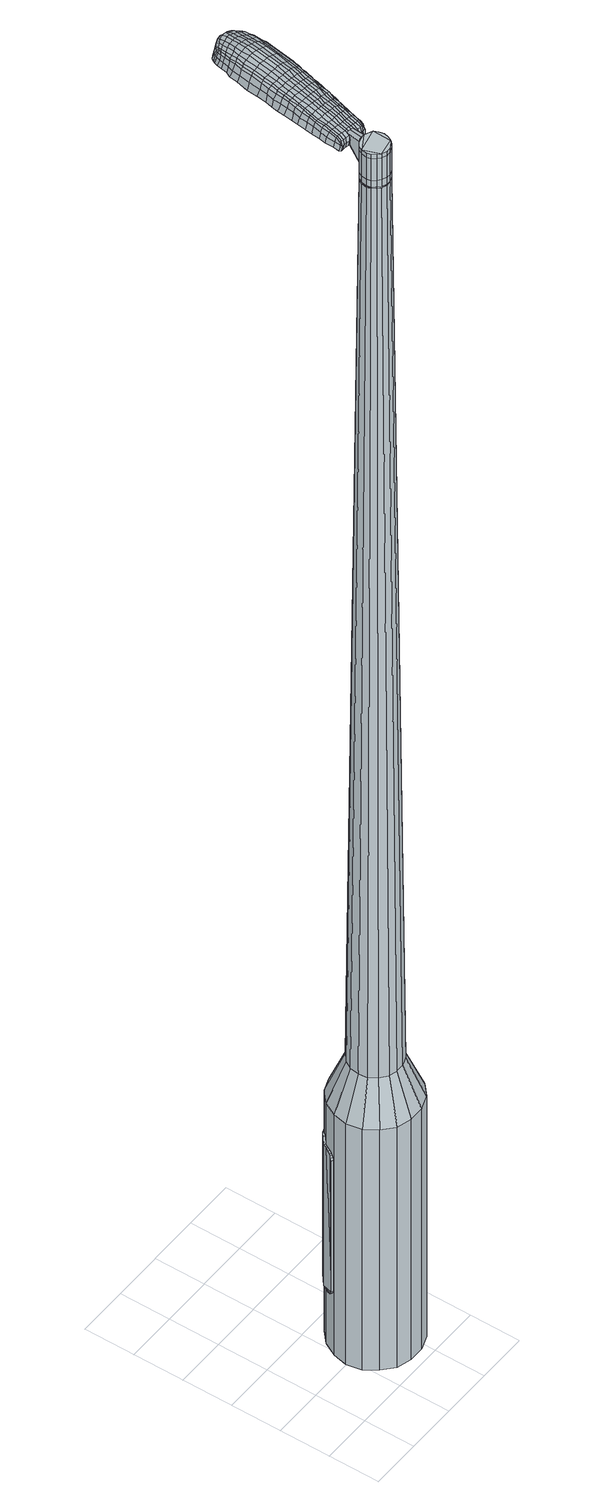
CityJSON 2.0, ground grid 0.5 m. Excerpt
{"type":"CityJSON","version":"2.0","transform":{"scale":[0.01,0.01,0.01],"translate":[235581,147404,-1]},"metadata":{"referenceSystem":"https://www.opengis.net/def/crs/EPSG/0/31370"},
"CityObjects":{
"object1":{"type":"GenericCityObject","attributes":{"cluster":736,"mean_distance_to_centroid":0.314,"new_centroid_x":235581.88,"new_centroid_y":147404.5,"mean_distance_to_camera":10.47,"H1":9.9,"H2":9.53,"Z_final":112.37,"cluster2":-1,"proj_x":235587,"proj_y":147405.27,"id_line":65011,"bearing_l":351.43,"distance":5.18,"orientation":"left","G_obj":81.43},"geometry":[{"type":"MultiSurface","lod":"2","boundaries":[[[0,1,2,3]],[[1,4,5,2]],[[4,6,7,5]],[[6,8,9,7]],[[8,10,11,9]],[[10,12,13,11]],[[12,14,15,13]],[[14,16,17,15]],[[16,18,19,17]],[[18,20,21,19]],[[20,22,23,21]],[[22,24,25,23]],[[24,26,27,25]],[[26,28,29,27]],[[28,30,31,29]],[[30,32,33,31]],[[32,34,35,33]],[[34,0,3,35]],[[36,37,38,39]],[[38,40,41,42]],[[41,43,42]],[[42,44,45,46]],[[45,47,46]],[[46,48,49,50]],[[49,51,50]],[[42,46,50,38]],[[50,52,39,38]],[[53,36,39]],[[2,5,7,35]],[[7,9,11,15]],[[11,13,15]],[[15,17,19,23]],[[19,21,23]],[[23,25,27,31]],[[27,29,31]],[[15,23,31,7]],[[31,33,35,7]],[[3,2,35]],[[1,0,54,55]],[[0,34,56,54]],[[34,32,57,56]],[[32,30,58,57]],[[30,28,59,58]],[[28,26,60,59]],[[26,24,61,60]],[[24,22,62,61]],[[22,20,63,62]],[[20,18,64,63]],[[18,16,65,64]],[[16,14,66,65]],[[14,12,67,66]],[[12,10,68,67]],[[10,8,69,68]],[[8,6,70,69]],[[6,4,71,70]],[[4,1,55,71]],[[55,54,72,73]],[[54,56,74,72]],[[56,57,75,74]],[[57,58,76,75]],[[58,59,77,76]],[[59,60,78,77]],[[60,61,79,78]],[[61,62,80,79]],[[62,63,81,80]],[[63,64,82,81]],[[64,65,83,82]],[[65,66,84,83]],[[66,67,85,84]],[[67,68,86,85]],[[68,69,87,86]],[[69,70,88,87]],[[70,71,89,88]],[[71,55,73,89]],[[90,91,92,73]],[[93,94,91,90]],[[75,95,94,93]],[[96,97,95,75]],[[98,99,97,96]],[[100,101,99,98]],[[102,103,101,100]],[[80,104,103,102]],[[105,106,104,80]],[[107,108,106,105]],[[109,110,108,107]],[[111,112,110,109]],[[113,114,112,111]],[[115,116,114,113]],[[87,117,116,115]],[[118,119,117,87]],[[120,121,119,118]],[[73,92,121,120]],[[122,123,124,125]],[[126,122,125,127]],[[128,126,127,129]],[[130,128,129,131]],[[132,130,131,133]],[[134,132,133,135]],[[136,134,135,137]],[[138,136,137,139]],[[140,138,139,141]],[[142,140,141,143]],[[144,142,143,145]],[[146,144,145,147]],[[148,146,147,149]],[[150,148,149,151]],[[152,150,151,153]],[[154,152,153,155]],[[72,90,73]],[[72,74,93,90]],[[74,75,93]],[[76,96,75]],[[76,77,98,96]],[[77,78,100,98]],[[78,79,102,100]],[[79,80,102]],[[81,105,80]],[[81,82,107,105]],[[82,83,109,107]],[[83,84,111,109]],[[84,85,113,111]],[[85,86,115,113]],[[86,87,115]],[[88,118,87]],[[88,89,120,118]],[[89,73,120]],[[156,92,91]],[[157,121,92]],[[157,158,119,121]],[[158,117,119]],[[159,116,117]],[[159,160,114,116]],[[160,161,112,114]],[[161,162,110,112]],[[162,163,108,110]],[[163,164,106,108]],[[164,104,106]],[[165,103,104]],[[165,166,101,103]],[[166,167,99,101]],[[167,168,97,99]],[[168,95,97]],[[169,94,95]],[[169,156,91,94]],[[39,52,154,170]],[[92,156,171,155]],[[53,39,170,123]],[[156,169,124,171]],[[36,53,123,122]],[[169,95,125,124]],[[37,36,122,126]],[[95,168,127,125]],[[38,37,126,128]],[[168,167,129,127]],[[40,38,128,130]],[[167,166,131,129]],[[41,40,130,132]],[[166,165,133,131]],[[43,41,132,134]],[[165,104,135,133]],[[42,43,134,136]],[[104,164,137,135]],[[44,42,136,138]],[[164,163,139,137]],[[45,44,138,140]],[[163,162,141,139]],[[47,45,140,142]],[[162,161,143,141]],[[46,47,142,144]],[[161,160,145,143]],[[48,46,144,146]],[[160,159,147,145]],[[49,48,146,148]],[[159,117,149,147]],[[51,49,148,150]],[[117,158,151,149]],[[50,51,150,152]],[[158,157,153,151]],[[52,50,152,154]],[[157,92,155,153]],[[154,155,172,173]],[[155,171,174,172]],[[171,124,175,174]],[[124,123,176,175]],[[123,170,177,176]],[[170,154,173,177]],[[178,179,180,181]],[[182,178,181,183]],[[178,182,184,185]],[[179,178,185,186]],[[187,188,189,190]],[[191,187,190,192]],[[187,191,193,194]],[[188,187,194,195]],[[196,197,198,199]],[[200,196,199,201]],[[196,200,202,203]],[[197,196,203,204]],[[205,206,207,208]],[[209,205,208,210]],[[205,209,211,212]],[[206,205,212,213]],[[214,215,216,217]],[[218,214,217,219]],[[214,218,220,221]],[[215,214,221,222]],[[223,224,225,226]],[[227,223,226,228]],[[223,227,229,230]],[[224,223,230,231]],[[232,233,234,235]],[[224,232,235,225]],[[232,224,231,236]],[[233,232,236,237]],[[238,239,240,241]],[[233,238,241,234]],[[238,233,237,242]],[[239,238,242,243]],[[244,182,183,245]],[[239,244,245,240]],[[244,239,243,246]],[[182,244,246,184]],[[247,248,249,250]],[[251,247,250,252]],[[247,251,253,254]],[[248,247,254,255]],[[256,257,258,259]],[[248,256,259,249]],[[256,248,255,260]],[[257,256,260,261]],[[262,263,264,265]],[[257,262,265,258]],[[262,257,261,266]],[[263,262,266,267]],[[268,269,270,271]],[[263,268,271,264]],[[268,263,267,272]],[[269,268,272,273]],[[274,179,186,275]],[[269,274,275,270]],[[274,269,273,276]],[[179,274,276,180]],[[277,278,279,280]],[[281,277,280,282]],[[277,281,283,284]],[[278,277,284,285]],[[286,287,288,289]],[[278,286,289,279]],[[286,278,285,290]],[[287,286,290,291]],[[292,293,294,295]],[[287,292,295,288]],[[292,287,291,296]],[[293,292,296,297]],[[298,191,192,299]],[[293,298,299,294]],[[298,293,297,300]],[[191,298,300,193]],[[301,302,303,304]],[[305,301,304,306]],[[301,305,307,308]],[[302,301,308,309]],[[310,311,312,313]],[[302,310,313,303]],[[310,302,309,314]],[[311,310,314,315]],[[316,317,318,319]],[[311,316,319,312]],[[316,311,315,320]],[[317,316,320,321]],[[322,323,324,325]],[[317,322,325,318]],[[322,317,321,326]],[[323,322,326,327]],[[328,188,195,329]],[[323,328,329,324]],[[328,323,327,330]],[[188,328,330,189]],[[331,217,216,332]],[[333,331,332,334]],[[331,333,335,336]],[[217,331,336,219]],[[337,333,334,338]],[[339,337,338,340]],[[337,339,341,342]],[[333,337,342,335]],[[343,339,340,344]],[[345,343,344,346]],[[343,345,347,348]],[[339,343,348,341]],[[349,345,346,350]],[[351,349,350,352]],[[349,351,353,354]],[[345,349,354,347]],[[355,351,352,356]],[[206,355,356,207]],[[355,206,213,357]],[[351,355,357,353]],[[358,359,204,203]],[[360,358,203,202]],[[358,360,361,362]],[[359,358,362,363]],[[364,365,363,362]],[[366,364,362,361]],[[364,366,367,368]],[[365,364,368,369]],[[370,371,369,368]],[[372,370,368,367]],[[370,372,373,374]],[[371,370,374,375]],[[376,377,375,374]],[[378,376,374,373]],[[376,378,211,209]],[[377,376,209,210]],[[379,380,381,382]],[[281,379,382,283]],[[379,281,282,383]],[[380,379,383,384]],[[385,200,201,386]],[[380,385,386,381]],[[385,380,384,387]],[[200,385,387,202]],[[388,389,390,391]],[[227,388,391,229]],[[388,227,228,392]],[[389,388,392,393]],[[394,395,396,397]],[[389,394,397,390]],[[394,389,393,398]],[[395,394,398,399]],[[400,197,204,401]],[[395,400,401,396]],[[400,395,399,402]],[[197,400,402,198]],[[403,404,405,406]],[[185,403,406,186]],[[403,185,184,407]],[[404,403,407,408]],[[409,410,411,412]],[[404,409,412,405]],[[409,404,408,413]],[[410,409,413,414]],[[415,208,207,416]],[[410,415,416,411]],[[415,410,414,417]],[[208,415,417,210]],[[418,419,420,421]],[[190,418,421,192]],[[418,190,189,422]],[[419,418,422,423]],[[424,212,211,425]],[[419,424,425,420]],[[424,419,423,426]],[[212,424,426,213]],[[427,428,429,430]],[[305,427,430,307]],[[427,305,306,431]],[[428,427,431,432]],[[433,218,219,434]],[[428,433,434,429]],[[433,428,432,435]],[[218,433,435,220]],[[436,437,438,439]],[[251,436,439,253]],[[436,251,252,440]],[[437,436,440,441]],[[442,443,444,445]],[[437,442,445,438]],[[442,437,441,446]],[[443,442,446,447]],[[448,215,222,449]],[[443,448,449,444]],[[448,443,447,450]],[[215,448,450,216]],[[451,452,441,440]],[[250,451,440,252]],[[451,250,249,453]],[[452,451,453,454]],[[455,456,447,446]],[[452,455,446,441]],[[455,452,454,457]],[[456,455,457,458]],[[459,332,216,450]],[[456,459,450,447]],[[459,456,458,460]],[[332,459,460,334]],[[461,462,463,464]],[[308,461,464,309]],[[461,308,307,430]],[[462,461,430,429]],[[465,336,335,466]],[[462,465,466,463]],[[465,462,429,434]],[[336,465,434,219]],[[467,468,454,453]],[[259,467,453,249]],[[467,259,258,469]],[[468,467,469,470]],[[471,472,458,457]],[[468,471,457,454]],[[471,468,470,473]],[[472,471,473,474]],[[475,338,334,460]],[[472,475,460,458]],[[475,472,474,476]],[[338,475,476,340]],[[477,478,479,480]],[[314,477,480,315]],[[477,314,309,464]],[[478,477,464,463]],[[481,342,341,482]],[[478,481,482,479]],[[481,478,463,466]],[[342,481,466,335]],[[483,484,470,469]],[[265,483,469,258]],[[483,265,264,485]],[[484,483,485,486]],[[487,488,474,473]],[[484,487,473,470]],[[487,484,486,489]],[[488,487,489,490]],[[491,344,340,476]],[[488,491,476,474]],[[491,488,490,492]],[[344,491,492,346]],[[493,494,495,496]],[[320,493,496,321]],[[493,320,315,480]],[[494,493,480,479]],[[497,348,347,498]],[[494,497,498,495]],[[497,494,479,482]],[[348,497,482,341]],[[499,500,486,485]],[[271,499,485,264]],[[499,271,270,501]],[[500,499,501,502]],[[503,504,490,489]],[[500,503,489,486]],[[503,500,502,505]],[[504,503,505,506]],[[507,350,346,492]],[[504,507,492,490]],[[507,504,506,508]],[[350,507,508,352]],[[509,510,511,512]],[[326,509,512,327]],[[509,326,321,496]],[[510,509,496,495]],[[513,354,353,514]],[[510,513,514,511]],[[513,510,495,498]],[[354,513,498,347]],[[515,516,502,501]],[[275,515,501,270]],[[515,275,186,406]],[[516,515,406,405]],[[517,518,506,505]],[[516,517,505,502]],[[517,516,405,412]],[[518,517,412,411]],[[519,356,352,508]],[[518,519,508,506]],[[519,518,411,416]],[[356,519,416,207]],[[520,521,423,422]],[[330,520,422,189]],[[520,330,327,512]],[[521,520,512,511]],[[522,357,213,426]],[[521,522,426,423]],[[522,521,511,514]],[[357,522,514,353]],[[523,524,384,383]],[[280,523,383,282]],[[523,280,279,525]],[[524,523,525,526]],[[527,360,202,387]],[[524,527,387,384]],[[527,524,526,528]],[[360,527,528,361]],[[529,530,531,532]],[[230,529,532,231]],[[529,230,229,391]],[[530,529,391,390]],[[533,534,535,536]],[[530,533,536,531]],[[533,530,390,397]],[[534,533,397,396]],[[537,359,363,538]],[[534,537,538,535]],[[537,534,396,401]],[[359,537,401,204]],[[539,540,526,525]],[[289,539,525,279]],[[539,289,288,541]],[[540,539,541,542]],[[543,366,361,528]],[[540,543,528,526]],[[543,540,542,544]],[[366,543,544,367]],[[545,546,547,548]],[[236,545,548,237]],[[545,236,231,532]],[[546,545,532,531]],[[549,550,551,552]],[[546,549,552,547]],[[549,546,531,536]],[[550,549,536,535]],[[553,365,369,554]],[[550,553,554,551]],[[553,550,535,538]],[[365,553,538,363]],[[555,556,542,541]],[[295,555,541,288]],[[555,295,294,557]],[[556,555,557,558]],[[559,372,367,544]],[[556,559,544,542]],[[559,556,558,560]],[[372,559,560,373]],[[561,562,563,564]],[[242,561,564,243]],[[561,242,237,548]],[[562,561,548,547]],[[565,566,567,568]],[[562,565,568,563]],[[565,562,547,552]],[[566,565,552,551]],[[569,371,375,570]],[[566,569,570,567]],[[569,566,551,554]],[[371,569,554,369]],[[571,572,558,557]],[[299,571,557,294]],[[571,299,192,421]],[[572,571,421,420]],[[573,378,373,560]],[[572,573,560,558]],[[573,572,420,425]],[[378,573,425,211]],[[574,575,408,407]],[[246,574,407,184]],[[574,246,243,564]],[[575,574,564,563]],[[576,577,414,413]],[[575,576,413,408]],[[576,575,563,568]],[[577,576,568,567]],[[578,377,210,417]],[[577,578,417,414]],[[578,577,567,570]],[[377,578,570,375]],[[579,580,581,582]],[[582,581,583,584]],[[585,583,581,586]],[[586,581,580,587]],[[588,589,590,591]],[[591,590,592,593]],[[594,592,590,595]],[[595,590,589,596]],[[597,598,599,600]],[[600,599,601,602]],[[603,601,599,604]],[[604,599,598,605]],[[606,607,608,609]],[[609,608,610,611]],[[612,610,608,613]],[[613,608,607,614]],[[615,616,617,618]],[[618,617,619,620]],[[621,619,617,622]],[[622,617,616,623]],[[624,625,626,627]],[[627,626,628,629]],[[630,628,626,631]],[[631,626,625,632]],[[633,634,635,636]],[[636,635,625,624]],[[632,625,635,637]],[[637,635,634,638]],[[639,640,641,642]],[[642,641,634,633]],[[638,634,641,643]],[[643,641,640,644]],[[584,583,645,646]],[[646,645,640,639]],[[644,640,645,647]],[[647,645,583,585]],[[648,649,650,651]],[[651,650,652,653]],[[654,652,650,655]],[[655,650,649,656]],[[657,658,659,660]],[[660,659,649,648]],[[656,649,659,661]],[[661,659,658,662]],[[663,664,665,666]],[[666,665,658,657]],[[662,658,665,667]],[[667,665,664,668]],[[669,670,671,672]],[[672,671,664,663]],[[668,664,671,673]],[[673,671,670,674]],[[587,580,675,676]],[[676,675,670,669]],[[674,670,675,677]],[[677,675,580,579]],[[678,679,680,681]],[[681,680,682,683]],[[684,682,680,685]],[[685,680,679,686]],[[687,688,689,690]],[[690,689,679,678]],[[686,679,689,691]],[[691,689,688,692]],[[693,694,695,696]],[[696,695,688,687]],[[692,688,695,697]],[[697,695,694,698]],[[593,592,699,700]],[[700,699,694,693]],[[698,694,699,701]],[[701,699,592,594]],[[702,703,704,705]],[[705,704,706,707]],[[708,706,704,709]],[[709,704,703,710]],[[711,712,713,714]],[[714,713,703,702]],[[710,703,713,715]],[[715,713,712,716]],[[717,718,719,720]],[[720,719,712,711]],[[716,712,719,721]],[[721,719,718,722]],[[723,724,725,726]],[[726,725,718,717]],[[722,718,725,727]],[[727,725,724,728]],[[596,589,729,730]],[[730,729,724,723]],[[728,724,729,731]],[[731,729,589,588]],[[615,618,732,733]],[[733,732,734,735]],[[736,734,732,176]],[[176,732,618,620]],[[735,734,737,738]],[[738,737,739,740]],[[741,739,737,742]],[[742,737,734,736]],[[740,739,743,744]],[[744,743,745,746]],[[747,745,743,748]],[[748,743,739,741]],[[746,745,749,750]],[[750,749,751,752]],[[753,751,749,754]],[[754,749,745,747]],[[752,751,755,756]],[[756,755,607,606]],[[614,607,755,757]],[[757,755,751,753]],[[605,758,759,604]],[[604,759,760,603]],[[761,760,759,762]],[[762,759,758,763]],[[763,764,765,762]],[[762,765,766,761]],[[767,766,765,768]],[[768,765,764,769]],[[769,770,771,768]],[[768,771,772,767]],[[773,772,771,774]],[[774,771,770,775]],[[775,776,777,774]],[[774,777,778,773]],[[612,778,777,610]],[[610,777,776,611]],[[779,780,781,782]],[[782,781,682,684]],[[683,682,781,783]],[[783,781,780,784]],[[602,601,785,786]],[[786,785,780,779]],[[784,780,785,787]],[[787,785,601,603]],[[788,789,790,791]],[[791,790,628,630]],[[629,628,790,792]],[[792,790,789,793]],[[794,795,796,797]],[[797,796,789,788]],[[793,789,796,798]],[[798,796,795,799]],[[605,598,800,801]],[[801,800,795,794]],[[799,795,800,802]],[[802,800,598,597]],[[803,804,805,806]],[[806,805,586,587]],[[585,586,805,807]],[[807,805,804,808]],[[809,810,811,812]],[[812,811,804,803]],[[808,804,811,813]],[[813,811,810,814]],[[606,609,815,816]],[[816,815,810,809]],[[814,810,815,817]],[[817,815,609,611]],[[818,819,820,821]],[[821,820,591,593]],[[588,591,820,822]],[[822,820,819,823]],[[612,613,824,825]],[[825,824,819,818]],[[823,819,824,826]],[[826,824,613,614]],[[827,828,829,830]],[[830,829,706,708]],[[707,706,829,831]],[[831,829,828,832]],[[620,619,833,834]],[[834,833,828,827]],[[832,828,833,835]],[[835,833,619,621]],[[836,837,838,839]],[[839,838,652,654]],[[653,652,838,840]],[[840,838,837,841]],[[842,843,844,845]],[[845,844,837,836]],[[841,837,844,846]],[[846,844,843,847]],[[623,616,848,849]],[[849,848,843,842]],[[847,843,848,850]],[[850,848,616,615]],[[841,851,840]],[[840,851,651,653]],[[648,651,851,852]],[[852,851,853]],[[847,854,855,846]],[[846,855,851,841]],[[853,851,855,856]],[[856,855,854,857]],[[615,733,858,850]],[[850,858,854,847]],[[857,854,858,859]],[[859,858,733,735]],[[860,861,862,863]],[[863,862,709,710]],[[708,709,862,830]],[[830,862,861,827]],[[736,176,864,865]],[[865,864,861,860]],[[827,861,864,834]],[[834,864,176,620]],[[853,866,867,852]],[[852,867,660,648]],[[657,660,867,868]],[[868,867,866,869]],[[857,870,871,856]],[[856,871,866,853]],[[869,866,871,872]],[[872,871,870,873]],[[735,738,874,859]],[[859,874,870,857]],[[873,870,874,875]],[[875,874,738,740]],[[876,877,878,879]],[[879,878,715,716]],[[710,715,878,863]],[[863,878,877,860]],[[741,742,880,881]],[[881,880,877,876]],[[860,877,880,865]],[[865,880,742,736]],[[869,882,883,868]],[[868,883,666,657]],[[663,666,883,884]],[[883,882,884]],[[873,885,886,872]],[[872,886,882,869]],[[884,882,886,887]],[[887,886,885,888]],[[740,744,889,875]],[[875,889,885,873]],[[888,885,889,890]],[[890,889,744,746]],[[891,892,893,894]],[[894,893,721,722]],[[716,721,893,879]],[[879,893,892,876]],[[747,748,895,896]],[[896,895,892,891]],[[876,892,895,881]],[[881,895,748,741]],[[897,898,884]],[[884,898,672,663]],[[669,672,898,899]],[[899,898,897,900]],[[888,901,902,887]],[[887,902,897,884]],[[900,897,902,903]],[[903,902,901,904]],[[746,750,905,890]],[[890,905,901,888]],[[904,901,905,906]],[[906,905,750,752]],[[907,908,909,910]],[[910,909,727,728]],[[722,727,909,894]],[[894,909,908,891]],[[753,754,911,912]],[[912,911,908,907]],[[891,908,911,896]],[[896,911,754,747]],[[900,913,914,899]],[[899,914,676,669]],[[587,676,914,806]],[[806,914,913,803]],[[904,915,916,903]],[[903,916,913,900]],[[803,913,916,812]],[[812,916,915,809]],[[752,756,917,906]],[[906,917,915,904]],[[809,915,917,816]],[[816,917,756,606]],[[823,918,919,822]],[[822,919,731,588]],[[728,731,919,910]],[[910,919,918,907]],[[614,757,920,826]],[[826,920,918,823]],[[907,918,920,912]],[[912,920,757,753]],[[784,921,922,783]],[[783,922,681,683]],[[678,681,922,923]],[[923,922,921,924]],[[603,760,925,787]],[[787,925,921,784]],[[924,921,925,926]],[[926,925,760,761]],[[927,928,929,930]],[[930,929,631,632]],[[630,631,929,791]],[[791,929,928,788]],[[931,932,933,934]],[[934,933,928,927]],[[788,928,933,797]],[[797,933,932,794]],[[763,758,935,936]],[[936,935,932,931]],[[794,932,935,801]],[[801,935,758,605]],[[924,937,938,923]],[[923,938,690,678]],[[687,690,938,939]],[[939,938,937,940]],[[761,766,941,926]],[[926,941,937,924]],[[940,937,941,942]],[[942,941,766,767]],[[943,944,945,946]],[[946,945,637,638]],[[632,637,945,930]],[[930,945,944,927]],[[947,948,949,950]],[[950,949,944,943]],[[927,944,949,934]],[[934,949,948,931]],[[769,764,951,952]],[[952,951,948,947]],[[931,948,951,936]],[[936,951,764,763]],[[940,953,954,939]],[[939,954,696,687]],[[693,696,954,955]],[[955,954,953,956]],[[767,772,957,942]],[[942,957,953,940]],[[956,953,957,958]],[[958,957,772,773]],[[959,960,961,962]],[[962,961,643,644]],[[638,643,961,946]],[[946,961,960,943]],[[963,964,965,966]],[[966,965,960,959]],[[943,960,965,950]],[[950,965,964,947]],[[775,770,967,968]],[[968,967,964,963]],[[947,964,967,952]],[[952,967,770,769]],[[956,969,970,955]],[[955,970,700,693]],[[593,700,970,821]],[[821,970,969,818]],[[773,778,971,958]],[[958,971,969,956]],[[818,969,971,825]],[[825,971,778,612]],[[808,972,973,807]],[[807,973,647,585]],[[644,647,973,962]],[[962,973,972,959]],[[814,974,975,813]],[[813,975,972,808]],[[959,972,975,966]],[[966,975,974,963]],[[611,776,976,817]],[[817,976,974,814]],[[963,974,976,968]],[[968,976,776,775]],[[579,582,181,180]],[[582,584,183,181]],[[594,595,194,193]],[[595,596,195,194]],[[597,600,199,198]],[[600,602,201,199]],[[621,622,221,220]],[[622,623,222,221]],[[624,627,226,225]],[[627,629,228,226]],[[633,636,235,234]],[[636,624,225,235]],[[639,642,241,240]],[[642,633,234,241]],[[584,646,245,183]],[[646,639,240,245]],[[654,655,254,253]],[[655,656,255,254]],[[656,661,260,255]],[[661,662,261,260]],[[662,667,266,261]],[[667,668,267,266]],[[668,673,272,267]],[[673,674,273,272]],[[674,677,276,273]],[[677,579,180,276]],[[684,685,284,283]],[[685,686,285,284]],[[686,691,290,285]],[[691,692,291,290]],[[692,697,296,291]],[[697,698,297,296]],[[698,701,300,297]],[[701,594,193,300]],[[702,705,304,303]],[[705,707,306,304]],[[711,714,313,312]],[[714,702,303,313]],[[717,720,319,318]],[[720,711,312,319]],[[723,726,325,324]],[[726,717,318,325]],[[596,730,329,195]],[[730,723,324,329]],[[779,782,382,381]],[[782,684,283,382]],[[602,786,386,201]],[[786,779,381,386]],[[629,792,392,228]],[[792,793,393,392]],[[793,798,398,393]],[[798,799,399,398]],[[799,802,402,399]],[[802,597,198,402]],[[707,831,431,306]],[[831,832,432,431]],[[832,835,435,432]],[[835,621,220,435]],[[836,839,439,438]],[[839,654,253,439]],[[842,845,445,444]],[[845,836,438,445]],[[623,849,449,222]],[[849,842,444,449]],[[977,978,979,980]],[[981,982,980,979]],[[983,984,985,986]],[[987,988,989,990]],[[978,991,992,979]],[[993,981,979,992]],[[994,983,986,995]],[[996,997,988,987]],[[991,998,999,992]],[[999,1000,993,992]],[[1001,994,995,1002]],[[1003,997,996,1004]],[[998,1005,1006,999]],[[1006,1007,1000,999]],[[1008,1001,1002,1009]],[[1010,1003,1004,1011]],[[1012,1013,1014,1015]],[[1016,1017,1013,1012]],[[1016,1018,1019,1017]],[[1018,1020,1021,1019]],[[1022,1023,1024,1025]],[[1026,1027,1023,1022]],[[1028,1029,1027,1026]],[[1030,1031,1029,1028]],[[1025,1014,1013,1022]],[[1022,1013,1017,1026]],[[1017,1019,1028,1026]],[[1019,1021,1030,1028]],[[986,985,982,981]],[[995,986,981,993]],[[1000,1002,995,993]],[[1007,1009,1002,1000]],[[987,990,984,983]],[[996,987,983,994]],[[1004,996,994,1001]],[[1011,1004,1001,1008]],[[988,1012,1015,989]],[[997,1016,1012,988]],[[1018,1016,997,1003]],[[1020,1018,1003,1010]],[[1032,1033,1034,1035]],[[1034,1036,1037,1038]],[[1034,1038,1039,1040]],[[1034,1040,1035]],[[1041,1032,1035,1042]],[[1043,1042,1035,1044]],[[1045,1044,1035]],[[1046,1034,1033,1047]],[[1048,1046,1047,1049]],[[1050,1048,1049,1051]],[[1052,1050,1051,1053]],[[1054,1052,1053,1055]],[[1055,1056,1057,1058]],[[1055,1058,1059,1060]],[[1055,1060,1061,1062]],[[1061,1063,1064,1065]],[[1061,1065,1066,1067]],[[1061,1067,1062]],[[1055,1062,1054]],[[1068,1069,1033,1032]],[[1070,1071,1036,1034]],[[1072,1073,1045,1035]],[[1069,1074,1047,1033]],[[1075,1070,1034,1046]],[[1074,1076,1049,1047]],[[1077,1075,1046,1048]],[[1076,1078,1051,1049]],[[1079,1077,1048,1050]],[[1078,1080,1053,1051]],[[1081,1079,1050,1052]],[[1080,1082,1055,1053]],[[1083,1081,1052,1054]],[[1082,1084,1056,1055]],[[1085,1086,1063,1061]],[[1087,1083,1054,1062]],[[1057,1056,1084,1088]],[[1058,1057,1088,1089]],[[1059,1058,1089,1090]],[[1060,1059,1090,1091]],[[1061,1060,1091,1085]],[[1092,1068,1032,1041]],[[1093,1092,1041,1042]],[[1094,1093,1042,1043]],[[1095,1094,1043,1044]],[[1073,1095,1044,1045]],[[1037,1036,1071,1096]],[[1064,1063,1086,1097]],[[1038,1037,1096,1098]],[[1039,1038,1098,1099]],[[1040,1039,1099,1100]],[[1035,1040,1100,1072]],[[1065,1064,1097,1101]],[[1066,1065,1101,1102]],[[1067,1066,1102,1103]],[[1062,1067,1103,1087]]]}]}
},
"vertices":[
[93,93,384],[107,89,384],[107,89,96],[93,93,96],[118,80,384],[118,80,96],[126,67,384],[126,67,96],[129,53,384],[129,53,96],[127,38,384],[127,38,96],[120,25,384],[120,25,96],[109,15,384],[109,15,96],[95,10,384],[95,10,96],[80,10,384],[80,10,96],[66,14,384],[66,14,96],[55,24,384],[55,24,96],[47,36,384],[47,36,96],[44,51,384],[44,51,96],[47,65,384],[47,65,96],[54,78,384],[54,78,96],[65,88,384],[65,88,96],[78,93,384],[78,93,96],[80,63,1524],[76,60,1524],[74,56,1524],[89,65,1524],[73,51,1524],[74,47,1524],[80,40,1524],[77,43,1524],[85,38,1524],[89,38,1524],[97,43,1524],[94,40,1524],[99,47,1524],[100,52,1524],[97,61,1524],[99,57,1524],[93,63,1524],[84,65,1524],[90,77,429],[99,74,429],[82,76,429],[74,73,429],[67,67,429],[63,60,429],[62,51,429],[63,42,429],[68,35,429],[75,29,429],[83,27,429],[92,27,429],[100,30,429],[106,36,429],[111,44,429],[112,52,429],[110,61,429],[106,68,429],[89,65,1483],[93,63,1483],[84,65,1483],[80,63,1483],[76,60,1483],[74,56,1483],[73,51,1483],[74,47,1483],[77,43,1483],[80,40,1483],[85,38,1483],[89,38,1483],[94,40,1483],[97,43,1483],[99,47,1483],[100,52,1483],[99,57,1483],[97,61,1483],[89,64,1483],[89,64,1485],[93,63,1485],[84,64,1483],[84,64,1485],[80,63,1485],[77,60,1483],[77,60,1485],[75,56,1483],[75,56,1485],[74,51,1483],[74,51,1485],[75,47,1483],[75,47,1485],[77,43,1485],[81,40,1483],[81,40,1485],[85,39,1483],[85,39,1485],[89,39,1483],[89,39,1485],[93,41,1483],[93,41,1485],[97,44,1483],[97,44,1485],[99,48,1483],[99,48,1485],[100,52,1485],[99,56,1483],[99,56,1485],[96,60,1483],[96,60,1485],[80,63,1519],[84,65,1519],[84,65,1493],[80,63,1493],[76,60,1519],[76,60,1493],[74,56,1519],[74,56,1493],[73,51,1519],[73,51,1493],[74,47,1519],[74,47,1493],[77,43,1519],[77,43,1493],[80,40,1519],[80,40,1493],[85,38,1519],[85,38,1493],[89,38,1519],[89,38,1493],[94,40,1519],[94,40,1493],[97,43,1519],[97,43,1493],[99,47,1519],[99,47,1493],[100,52,1519],[100,52,1493],[99,57,1519],[99,57,1493],[97,61,1519],[97,61,1493],[93,63,1519],[93,63,1493],[89,65,1485],[97,61,1485],[99,57,1485],[99,47,1485],[97,43,1485],[94,40,1485],[89,38,1485],[85,38,1485],[80,40,1485],[74,47,1485],[73,51,1485],[74,56,1485],[76,60,1485],[84,65,1485],[89,65,1519],[89,65,1493],[95,83,1513],[95,83,1518],[92,83,1513],[88,84,1513],[88,84,1518],[92,83,1518],[122,154,1519],[121,147,1518],[122,148,1509],[124,155,1510],[123,162,1519],[125,163,1510],[122,161,1526],[120,153,1525],[119,146,1525],[84,160,1519],[83,153,1518],[84,151,1525],[85,159,1525],[85,168,1519],[86,167,1526],[84,170,1510],[83,161,1510],[82,154,1509],[112,230,1519],[116,229,1519],[116,230,1513],[112,231,1513],[108,229,1519],[108,230,1513],[108,228,1524],[112,228,1524],[115,227,1524],[101,156,1530],[100,149,1529],[103,149,1529],[104,156,1530],[102,165,1531],[106,165,1531],[99,166,1530],[97,157,1530],[96,150,1529],[89,77,1512],[92,76,1512],[92,77,1517],[90,78,1517],[86,77,1512],[87,78,1517],[86,78,1506],[89,77,1506],[92,77,1506],[129,212,1519],[129,209,1519],[131,210,1512],[131,213,1512],[129,215,1518],[131,216,1512],[128,214,1522],[128,212,1523],[128,209,1524],[129,204,1519],[129,199,1519],[130,200,1512],[131,205,1512],[128,204,1524],[127,198,1525],[128,193,1519],[127,185,1519],[129,186,1511],[130,194,1511],[127,192,1526],[126,185,1526],[125,174,1519],[127,175,1510],[124,173,1526],[107,81,1513],[108,89,1513],[107,88,1518],[106,81,1517],[105,76,1512],[105,77,1516],[106,77,1506],[108,82,1507],[110,90,1507],[110,96,1514],[111,104,1515],[110,103,1520],[109,96,1519],[111,97,1507],[113,104,1507],[113,111,1515],[115,118,1516],[113,117,1522],[112,110,1521],[115,112,1508],[116,119,1508],[116,125,1517],[118,133,1517],[116,132,1524],[115,125,1523],[118,126,1508],[119,134,1509],[119,140,1518],[117,139,1524],[121,141,1509],[94,219,1519],[93,215,1519],[94,215,1524],[95,218,1523],[95,221,1518],[96,220,1522],[94,222,1512],[93,220,1512],[92,217,1512],[92,211,1519],[91,205,1519],[92,204,1525],[93,210,1524],[91,212,1512],[90,206,1512],[89,199,1519],[88,191,1519],[89,190,1526],[91,198,1526],[88,201,1511],[87,193,1511],[86,180,1519],[88,179,1526],[85,181,1510],[77,86,1513],[77,94,1513],[76,95,1507],[76,87,1507],[77,80,1512],[76,81,1506],[77,81,1516],[78,85,1517],[79,93,1518],[78,101,1514],[79,109,1515],[78,110,1507],[77,102,1507],[79,100,1519],[80,108,1520],[80,116,1515],[80,124,1516],[79,125,1508],[78,117,1508],[81,115,1521],[81,122,1522],[81,131,1517],[82,138,1517],[80,140,1509],[80,132,1508],[82,130,1523],[83,137,1524],[82,145,1518],[81,147,1509],[84,144,1524],[90,83,1519],[93,83,1519],[91,90,1520],[94,90,1520],[89,91,1520],[88,83,1519],[93,98,1522],[95,97,1522],[94,105,1523],[96,105,1523],[91,106,1523],[90,98,1521],[95,113,1524],[97,112,1524],[96,120,1525],[99,119,1525],[93,120,1525],[92,113,1524],[97,127,1526],[100,127,1526],[98,135,1527],[101,134,1527],[95,135,1527],[94,128,1526],[99,142,1528],[102,141,1528],[95,142,1528],[111,225,1527],[115,225,1527],[107,225,1526],[107,220,1527],[111,221,1528],[114,220,1528],[110,214,1529],[113,214,1529],[106,214,1528],[104,207,1530],[109,207,1530],[112,206,1530],[108,200,1531],[111,199,1531],[103,200,1530],[102,191,1531],[106,191,1531],[110,190,1531],[104,178,1531],[108,178,1531],[100,179,1531],[96,223,1518],[99,225,1519],[98,226,1513],[95,224,1513],[97,221,1523],[99,223,1523],[103,227,1519],[103,228,1513],[103,226,1524],[128,217,1518],[127,220,1518],[126,218,1523],[128,216,1523],[130,218,1513],[128,220,1513],[125,223,1519],[122,226,1519],[122,224,1524],[125,221,1523],[126,223,1513],[123,226,1513],[119,228,1519],[119,226,1524],[119,229,1513],[119,153,1528],[117,153,1528],[115,146,1528],[117,146,1527],[120,162,1528],[118,162,1529],[114,154,1529],[111,155,1530],[110,148,1529],[113,147,1528],[116,163,1529],[112,164,1530],[108,155,1530],[106,148,1529],[109,164,1531],[87,158,1528],[89,158,1529],[90,167,1529],[88,167,1528],[86,151,1527],[88,151,1528],[93,157,1529],[94,166,1530],[92,150,1528],[77,78,1512],[79,78,1512],[80,79,1517],[78,80,1517],[77,79,1506],[79,79,1506],[83,78,1512],[83,79,1517],[82,79,1506],[104,74,1512],[102,75,1512],[103,75,1506],[105,75,1506],[103,76,1517],[102,76,1517],[100,75,1512],[97,75,1512],[98,76,1506],[101,76,1506],[100,76,1517],[97,77,1517],[95,76,1512],[95,77,1506],[95,77,1517],[104,81,1519],[103,81,1519],[106,88,1520],[104,88,1520],[100,81,1519],[98,82,1519],[102,89,1520],[99,89,1520],[95,82,1519],[97,90,1520],[79,85,1519],[81,85,1519],[82,92,1520],[80,92,1520],[84,84,1519],[85,91,1520],[107,96,1521],[106,96,1521],[109,103,1522],[107,103,1522],[103,96,1521],[101,97,1521],[105,103,1522],[102,104,1523],[98,97,1522],[99,104,1523],[81,100,1521],[83,99,1521],[83,107,1522],[81,107,1522],[86,99,1521],[87,106,1522],[110,110,1523],[108,110,1523],[112,117,1524],[110,118,1524],[106,111,1523],[103,111,1524],[107,118,1525],[104,119,1525],[100,112,1524],[102,119,1525],[82,115,1523],[84,114,1523],[85,122,1524],[83,122,1524],[88,114,1524],[89,121,1525],[113,125,1525],[111,125,1525],[114,132,1526],[113,132,1526],[109,125,1526],[106,126,1526],[110,133,1527],[107,133,1527],[103,126,1526],[104,134,1527],[84,129,1525],[86,129,1525],[87,136,1526],[84,137,1526],[89,128,1526],[90,136,1527],[116,139,1527],[114,139,1527],[111,140,1527],[108,140,1528],[105,141,1528],[85,144,1527],[87,143,1527],[91,143,1528],[97,219,1525],[99,221,1525],[96,216,1526],[98,217,1526],[103,223,1526],[102,219,1527],[127,214,1525],[126,216,1525],[126,212,1526],[127,210,1525],[124,219,1525],[122,221,1526],[121,217,1527],[124,215,1526],[118,223,1526],[118,219,1527],[95,211,1526],[97,212,1527],[93,205,1527],[96,205,1528],[101,213,1528],[100,206,1529],[127,205,1526],[125,207,1527],[125,201,1528],[126,199,1527],[123,209,1527],[120,211,1528],[119,204,1529],[122,202,1528],[117,213,1528],[116,205,1530],[92,198,1528],[95,199,1529],[91,190,1528],[93,191,1529],[99,200,1529],[97,191,1530],[125,193,1528],[124,194,1528],[122,186,1529],[124,185,1528],[121,196,1529],[118,197,1530],[117,188,1530],[120,187,1530],[115,198,1530],[113,189,1531],[89,179,1529],[92,179,1529],[96,179,1530],[122,173,1528],[120,174,1529],[118,175,1530],[115,176,1530],[111,177,1531],[120,148,1509],[119,147,1518],[120,154,1518],[122,155,1509],[121,163,1519],[123,164,1510],[120,162,1525],[118,153,1525],[117,147,1525],[86,151,1525],[85,152,1518],[86,160,1518],[87,158,1525],[87,168,1519],[88,167,1525],[86,170,1510],[84,161,1509],[84,154,1509],[115,228,1513],[115,227,1519],[112,227,1519],[112,228,1513],[108,227,1519],[108,228,1513],[108,226,1524],[112,226,1524],[115,225,1524],[103,149,1528],[100,150,1528],[101,157,1529],[104,156,1529],[103,166,1529],[106,165,1529],[99,166,1529],[98,157,1529],[97,150,1528],[92,79,1516],[92,78,1512],[90,79,1512],[90,80,1516],[87,79,1512],[87,80,1516],[87,80,1506],[90,80,1506],[93,79,1506],[129,210,1512],[127,209,1519],[127,212,1518],[129,213,1512],[127,214,1518],[129,215,1512],[126,214,1522],[126,212,1523],[126,209,1523],[128,200,1512],[127,199,1519],[127,204,1519],[129,205,1512],[126,204,1524],[125,198,1525],[127,186,1511],[125,185,1519],[126,193,1519],[128,194,1511],[125,193,1525],[124,185,1526],[123,174,1519],[125,175,1510],[122,173,1526],[105,89,1518],[106,89,1513],[105,82,1513],[104,82,1517],[104,77,1512],[103,78,1515],[105,78,1506],[106,83,1506],[108,90,1507],[108,103,1520],[110,104,1514],[108,97,1514],[107,96,1519],[109,98,1507],[111,105,1507],[111,118,1522],[113,119,1516],[111,111,1515],[110,111,1521],[113,112,1508],[114,120,1508],[114,132,1523],[116,133,1517],[114,126,1516],[113,125,1522],[116,127,1508],[117,134,1508],[117,140,1517],[116,139,1524],[119,141,1509],[96,214,1523],[95,215,1519],[96,218,1518],[97,217,1523],[97,220,1518],[97,219,1522],[96,221,1512],[95,219,1512],[94,216,1512],[94,204,1525],[93,205,1519],[94,210,1519],[95,209,1524],[93,211,1512],[91,206,1512],[91,190,1526],[90,191,1519],[91,199,1519],[93,198,1525],[90,200,1511],[89,193,1511],[88,180,1519],[90,179,1526],[87,181,1510],[78,95,1507],[79,94,1513],[79,86,1513],[78,87,1506],[79,81,1512],[78,82,1506],[79,82,1515],[80,85,1517],[80,93,1518],[80,110,1507],[81,109,1514],[80,101,1514],[79,102,1507],[81,100,1519],[82,108,1520],[81,125,1508],[82,123,1516],[81,116,1515],[80,117,1508],[83,115,1521],[83,122,1522],[82,140,1508],[84,138,1517],[83,131,1516],[82,132,1508],[84,130,1522],[85,137,1523],[84,145,1517],[83,147,1509],[86,144,1524],[91,84,1518],[93,84,1518],[92,91,1519],[94,91,1519],[89,91,1519],[93,98,1520],[95,98,1520],[94,106,1521],[96,105,1521],[91,106,1521],[90,99,1520],[95,113,1523],[98,113,1523],[96,120,1524],[99,120,1524],[93,121,1524],[92,114,1523],[97,128,1525],[100,127,1525],[98,135,1526],[101,135,1526],[95,136,1526],[94,128,1525],[99,142,1527],[102,142,1527],[96,143,1527],[115,223,1526],[111,224,1526],[108,223,1525],[107,220,1526],[111,220,1526],[114,219,1526],[113,213,1528],[110,214,1528],[106,214,1527],[105,207,1528],[109,207,1529],[112,206,1529],[111,199,1530],[108,200,1530],[104,200,1529],[103,191,1530],[106,191,1530],[110,190,1530],[108,178,1530],[104,178,1530],[101,179,1530],[99,224,1513],[100,223,1518],[98,221,1518],[97,222,1512],[98,220,1523],[100,222,1523],[104,225,1519],[103,226,1513],[104,224,1523],[125,217,1523],[126,218,1518],[127,216,1518],[126,215,1523],[128,217,1512],[127,219,1512],[121,222,1523],[121,224,1519],[124,221,1519],[123,220,1523],[124,222,1513],[122,225,1513],[118,226,1519],[118,224,1524],[119,226,1513],[115,147,1527],[116,154,1527],[117,153,1527],[116,147,1526],[119,162,1527],[118,162,1528],[109,148,1528],[111,155,1528],[114,154,1528],[112,147,1527],[115,163,1528],[112,164,1529],[107,156,1529],[106,149,1528],[109,165,1529],[91,167,1528],[90,158,1527],[88,158,1527],[89,167,1527],[87,151,1526],[89,151,1527],[94,158,1528],[95,166,1528],[93,151,1527],[80,81,1516],[80,80,1512],[79,80,1512],[79,81,1516],[78,81,1506],[79,81,1506],[83,80,1512],[84,81,1516],[83,81,1506],[103,78,1506],[103,77,1512],[103,76,1512],[104,77,1506],[103,77,1516],[102,78,1516],[98,78,1506],[98,78,1512],[100,77,1512],[101,78,1506],[100,78,1516],[97,78,1516],[95,78,1512],[95,79,1506],[95,79,1516],[103,82,1518],[105,89,1519],[104,89,1519],[98,83,1518],[101,82,1518],[102,89,1519],[99,90,1519],[96,83,1518],[97,90,1519],[82,93,1519],[81,85,1518],[80,86,1518],[81,93,1519],[84,85,1518],[85,92,1519],[105,96,1520],[106,96,1520],[108,104,1521],[107,104,1521],[100,97,1520],[103,97,1520],[104,104,1521],[102,104,1521],[98,98,1520],[99,105,1521],[84,107,1521],[83,100,1520],[82,100,1520],[83,107,1521],[86,99,1520],[87,107,1521],[108,111,1522],[109,111,1522],[110,118,1523],[103,112,1522],[106,111,1522],[107,119,1523],[104,119,1524],[100,112,1523],[101,120,1524],[85,122,1523],[85,115,1522],[83,115,1522],[84,122,1523],[88,114,1522],[89,122,1523],[111,125,1524],[112,125,1524],[113,132,1525],[112,133,1525],[106,126,1525],[108,126,1524],[110,133,1525],[107,134,1526],[103,127,1525],[104,134,1526],[87,137,1525],[86,129,1524],[85,129,1524],[86,137,1525],[90,129,1524],[91,136,1525],[114,140,1526],[115,140,1526],[108,141,1527],[111,140,1526],[105,141,1527],[88,144,1526],[86,144,1526],[92,143,1526],[100,220,1524],[98,218,1524],[97,215,1525],[99,216,1525],[104,222,1525],[103,218,1525],[125,212,1525],[125,215,1524],[126,213,1524],[125,210,1525],[120,216,1526],[121,220,1525],[123,218,1524],[123,214,1525],[118,222,1525],[117,218,1526],[98,211,1526],[96,210,1526],[95,204,1526],[96,205,1527],[102,212,1526],[100,206,1527],[124,200,1527],[124,206,1526],[125,205,1526],[124,199,1526],[119,204,1528],[119,210,1527],[122,208,1526],[121,202,1527],[116,212,1527],[115,205,1528],[95,199,1527],[94,198,1527],[92,190,1527],[94,190,1528],[99,199,1528],[98,191,1529],[122,186,1528],[123,194,1527],[124,193,1527],[123,185,1527],[116,188,1529],[118,197,1529],[120,195,1528],[119,187,1528],[114,198,1529],[113,189,1530],[92,179,1528],[91,178,1528],[96,179,1529],[120,174,1528],[121,174,1528],[114,176,1529],[117,175,1529],[111,177,1530],[105,77,1508],[98,78,1508],[104,110,1509],[112,109,1509],[108,132,1510],[116,130,1510],[114,171,1512],[124,169,1512],[121,151,1511],[112,153,1511],[117,188,1513],[119,202,1514],[127,200,1514],[126,187,1513],[91,79,1508],[96,112,1509],[99,133,1510],[105,172,1512],[103,154,1511],[108,190,1513],[110,203,1514],[85,80,1508],[88,113,1509],[91,134,1510],[96,173,1512],[93,156,1511],[101,204,1514],[99,191,1513],[78,81,1508],[80,114,1509],[82,135,1510],[87,175,1512],[84,157,1511],[92,206,1514],[89,193,1513],[120,215,1514],[120,220,1514],[127,219,1514],[128,214,1514],[112,216,1514],[113,221,1514],[104,218,1514],[106,222,1514],[95,219,1514],[99,223,1514],[118,225,1515],[115,229,1515],[116,229,1515],[122,224,1515],[113,226,1515],[114,229,1515],[109,226,1515],[113,229,1515],[105,227,1515],[112,229,1515],[51,76,334],[53,80,334],[53,80,165],[46,67,171],[51,76,165],[49,73,165],[48,70,166],[47,69,167],[46,68,169],[49,73,334],[48,70,333],[47,69,332],[46,68,331],[46,67,328],[64,89,165],[64,89,334],[78,94,165],[78,94,334],[93,95,165],[93,95,334],[108,90,165],[108,90,334],[119,81,165],[119,81,334],[122,77,334],[124,74,334],[125,72,333],[126,70,332],[127,69,331],[127,69,328],[122,77,165],[127,69,171],[127,69,169],[126,70,167],[125,72,166],[124,74,165],[54,75,334],[56,78,334],[56,78,165],[54,75,165],[49,66,171],[49,66,328],[66,87,334],[66,87,165],[79,92,334],[79,92,165],[93,92,334],[93,92,165],[106,88,334],[106,88,165],[117,79,334],[117,79,165],[119,76,334],[125,67,328],[125,67,171],[119,76,165],[121,73,334],[123,70,333],[124,69,332],[125,68,331],[52,71,334],[51,69,333],[50,67,332],[49,66,331],[52,71,165],[125,68,169],[51,69,166],[50,67,167],[49,66,169],[124,69,167],[123,70,166],[121,73,165]
]}
